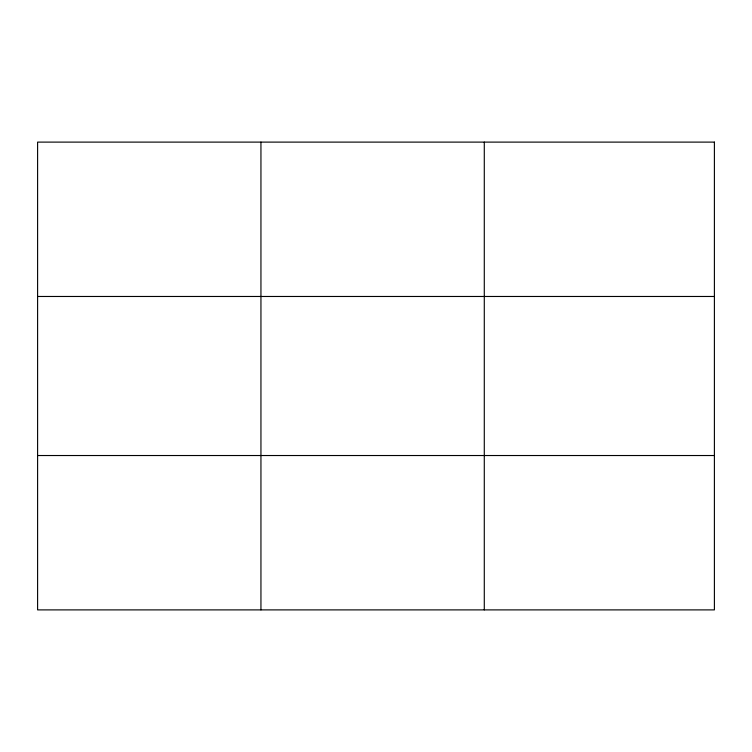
<?xml version="1.0" encoding="UTF-8"?>
<svg xmlns="http://www.w3.org/2000/svg" width="752" height="752" viewBox="0 0 752 752"><rect width="100%" height="100%" fill="white"/><g stroke="black" fill="none" stroke-linecap="round" stroke-linejoin="round"><path stroke-width="1.13" d="M260.944 609.891L260.944 142.109M484.288 609.891L484.288 142.109M37.6 296.476L714.4 296.476M37.6 455.524L714.4 455.524M714.4 142.109L714.4 609.891L37.6 609.891L37.6 142.109L714.4 142.109"/></g></svg>
